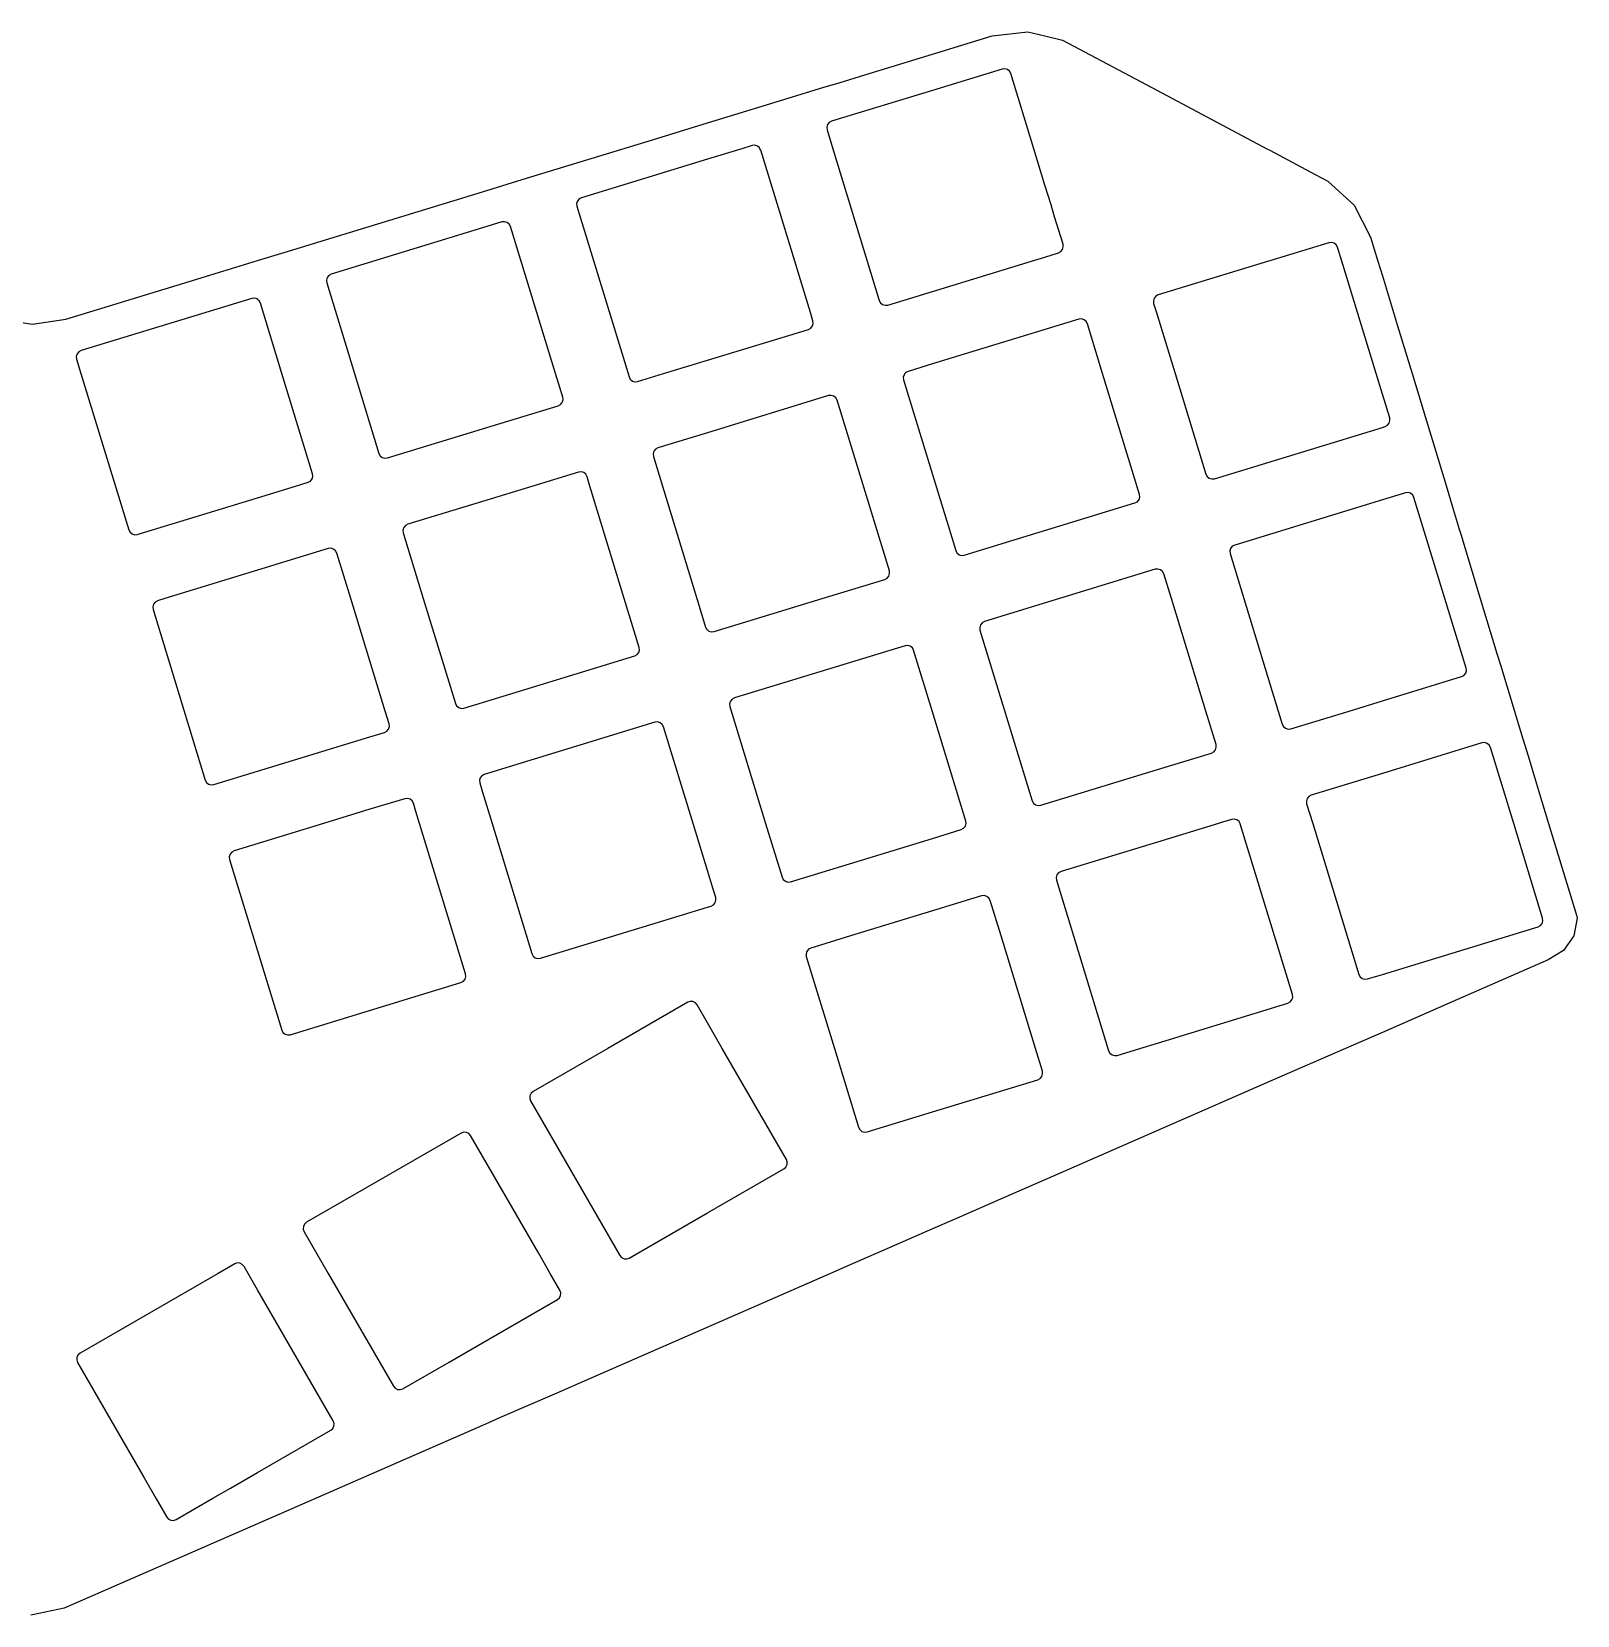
# Model space of a CAD drawing. Extents: x -113 to 112, y 59 to 174.
# Drawn here: x -0.9 to 111.6, y 58.8 to 174.2 of the extents above; entities that cross this region are included whole.
import ezdxf

# ---------------------------------------------------------------- set-up
doc = ezdxf.new("R2010")
doc.units = 0

msp = doc.modelspace()

# ---------------------------------------------------------------- linework, layer by layer
at = {"layer": 'Layer 1'}
for p, q in [((64.664266, 172.514508), (69.013265, 173.844224)), ((69.013265, 173.844224), (69.014143, 173.844327)), ((69.014143, 173.844327), (71.601263, 174.153222)), ((71.601263, 174.153222), (72.85626, 173.851113)), ((72.85626, 173.851113), (74.135267, 173.543222)), ((74.135267, 173.543222), (81.048261, 169.867662)), ((60.867761, 171.353723), (64.664266, 172.514508)), ((57.945104, 170.460176), (60.054296, 171.10502)), ((60.054296, 171.10502), (60.867761, 171.353723)), ((69.751266, 171.429224), (64.664268, 169.873907)), ((69.945266, 171.449224), (69.751266, 171.429224)), ((70.132263, 171.393224), (69.945266, 171.449224)), ((70.283264, 171.269223), (70.132263, 171.393224)), ((70.376264, 171.097222), (70.283264, 171.269223)), ((72.047323, 165.630223), (70.376264, 171.097222)), ((51.707761, 168.553224), (56.686479, 170.075372)), ((56.686479, 170.075372), (57.945104, 170.460176)), ((64.664268, 169.873907), (57.319267, 167.628226)), ((81.048261, 169.867662), (89.018049, 165.630223)), ((48.280263, 167.505288), (51.707761, 168.553224)), ((44.289762, 166.285222), (48.280263, 167.505288)), ((57.024265, 167.385228), (56.968265, 167.198228)), ((57.147266, 167.536226), (57.024265, 167.385228)), ((57.319267, 167.628226), (57.147266, 167.536226)), ((35.111764, 163.479222), (44.289762, 166.285222)), ((56.968265, 167.198228), (56.987265, 167.004228)), ((56.987265, 167.004228), (57.407355, 165.630227)), ((50.782001, 165.630232), (48.280265, 164.865344)), ((51.534269, 165.860234), (50.782007, 165.630234)), ((51.728269, 165.879234), (51.534269, 165.860234)), ((51.91527, 165.823234), (51.728269, 165.879234)), ((52.066271, 165.699234), (51.91527, 165.823234)), ((52.103391, 165.630234), (52.066271, 165.699234)), ((52.158261, 165.528233), (52.103391, 165.630234)), ((54.631726, 157.438233), (52.158261, 165.528233)), ((57.407355, 165.630227), (59.912005, 157.438226)), ((72.85626, 162.983709), (72.047323, 165.630223)), ((89.018049, 165.630223), (89.240263, 165.512075)), ((89.240263, 165.512075), (92.540296, 163.757486)), ((48.280265, 164.865344), (39.102264, 162.059233)), ((31.896265, 162.496137), (35.111764, 163.479222)), ((73.299314, 161.534223), (72.85626, 162.983709)), ((92.540296, 163.757486), (93.464262, 163.266221)), ((93.464262, 163.266221), (95.387266, 161.506223)), ((17.521263, 158.101224), (31.896265, 162.496137)), ((38.806266, 161.815236), (38.750266, 161.628236)), ((38.750266, 161.628236), (38.770266, 161.434235)), ((38.930263, 161.966233), (38.806266, 161.815236)), ((39.102264, 162.059233), (38.930263, 161.966233)), ((73.565731, 160.662656), (73.299314, 161.534223)), ((95.387266, 161.506223), (96.576414, 159.189874)), ((38.770266, 161.434235), (42.495684, 149.246236)), ((74.176266, 158.665227), (73.565731, 160.662656)), ((31.896273, 159.856076), (20.884272, 156.489232)), ((33.316271, 160.29023), (31.896273, 159.856076)), ((33.316416, 160.290246), (33.316271, 160.29023)), ((33.510271, 160.309236), (33.316416, 160.290246)), ((33.697271, 160.253236), (33.510271, 160.309236)), ((33.848272, 160.130234), (33.697271, 160.253236)), ((33.940263, 159.958223), (33.848263, 160.130223)), ((37.215383, 149.246225), (33.940263, 159.958223)), ((96.576414, 159.189874), (96.57726, 159.188174)), ((96.57726, 159.188174), (97.108266, 157.438174)), ((15.512264, 157.486974), (17.521263, 158.101224)), ((72.856262, 157.739151), (73.844268, 158.041226)), ((73.844268, 158.041226), (74.016265, 158.133226)), ((74.016265, 158.133226), (74.140266, 158.284227)), ((74.140266, 158.284227), (74.196266, 158.471227)), ((74.196266, 158.471227), (74.176266, 158.665227)), ((93.538268, 158.781172), (89.240264, 157.467085)), ((93.733267, 158.801172), (93.538268, 158.781172)), ((93.919264, 158.745172), (93.733267, 158.801172)), ((94.070265, 158.621176), (93.919264, 158.745172)), ((94.163265, 158.449175), (94.070265, 158.621176)), ((94.47237, 157.438173), (94.163265, 158.449175)), ((12.985631, 156.71446), (15.512264, 157.486974)), ((55.047249, 156.079175), (54.631726, 157.438233)), ((59.912005, 157.438226), (60.788264, 154.572229)), ((64.664268, 155.234501), (71.872024, 157.438225)), ((71.872024, 157.438225), (72.856262, 157.739151)), ((89.145694, 157.438175), (81.106265, 154.980175)), ((89.240264, 157.467085), (89.145694, 157.438175)), ((96.977016, 149.246176), (94.47237, 157.438173)), ((97.108266, 157.438174), (97.432264, 156.370383)), ((1.543263, 153.216222), (10.536763, 155.965722)), ((10.536763, 155.965722), (12.985631, 156.71446)), ((20.589271, 156.246235), (20.532271, 156.059234)), ((20.532271, 156.059234), (20.552271, 155.865234)), ((20.552271, 155.865234), (22.575985, 149.246235)), ((20.712271, 156.397232), (20.589271, 156.246235)), ((20.884272, 156.489232), (20.712271, 156.397232)), ((55.778199, 153.688443), (55.047249, 156.079175)), ((97.432264, 156.370383), (98.53726, 152.728675)), ((15.0983, 154.720224), (2.6663, 150.919225)), ((15.2923, 154.740224), (15.0983, 154.720224)), ((15.479311, 154.683223), (15.292311, 154.740223)), ((15.512311, 154.656343), (15.479311, 154.683223)), ((15.630311, 154.560223), (15.512311, 154.656343)), ((60.788264, 154.572229), (60.880264, 154.400228)), ((61.412265, 154.240227), (64.664268, 155.234501)), ((80.811261, 154.737173), (80.755261, 154.550173)), ((80.935261, 154.888174), (80.811261, 154.737173)), ((81.04826, 154.948974), (80.935261, 154.888174)), ((81.10626, 154.980174), (81.04826, 154.948974)), ((15.723311, 154.388222), (15.630311, 154.560223)), ((17.295443, 149.246224), (15.723311, 154.388222)), ((55.959263, 153.096234), (55.778199, 153.688443)), ((60.880264, 154.400228), (61.032264, 154.277227)), ((61.032264, 154.277227), (61.218265, 154.221227)), ((61.218265, 154.221227), (61.412265, 154.240227)), ((80.755261, 154.550173), (80.775261, 154.356172)), ((80.775261, 154.356172), (80.956246, 153.764055)), ((80.956246, 153.764055), (81.048256, 153.463033)), ((81.048256, 153.463033), (82.337197, 149.246176)), ((-3.284377, 153.215868), (-0.871737, 152.847222)), ((-0.871737, 152.847222), (1.543263, 153.216222)), ((48.280264, 150.224937), (55.627265, 152.471233)), ((55.627265, 152.471233), (55.799265, 152.564233)), ((55.799265, 152.564233), (55.922263, 152.715234)), ((55.922263, 152.715234), (55.978263, 152.901234)), ((55.978263, 152.901234), (55.959263, 153.096234)), ((75.321264, 153.212224), (64.664266, 149.953916)), ((75.515276, 153.231219), (75.321276, 153.212219)), ((75.702272, 153.175219), (75.515276, 153.231219)), ((75.853273, 153.051222), (75.702272, 153.175219)), ((75.945273, 152.88022), (75.853273, 153.051222)), ((77.056342, 149.246222), (75.945273, 152.88022)), ((98.53726, 152.728723), (99.593813, 149.246225)), ((2.3713, 150.676228), (2.3153, 150.489228)), ((2.3153, 150.489228), (2.3343, 150.295227)), ((2.3343, 150.295227), (2.655025, 149.246228)), ((2.4953, 150.827225), (2.3713, 150.676228)), ((2.6663, 150.919225), (2.4953, 150.827225)), ((45.079199, 149.246235), (48.280264, 150.224937)), ((2.655025, 149.246228), (6.1353, 137.863223)), ((19.524312, 141.956223), (17.295443, 149.246224)), ((22.575985, 149.246235), (24.353271, 143.433233)), ((37.741272, 147.526233), (37.215383, 149.246225)), ((42.495684, 149.246236), (42.570264, 149.002232)), ((42.570264, 149.002232), (42.663264, 148.831235)), ((42.663264, 148.831235), (42.814265, 148.707234)), ((43.195265, 148.670234), (45.079199, 149.246235)), ((62.594264, 149.167222), (62.537264, 148.981221)), ((62.537264, 148.981221), (62.557264, 148.786222)), ((62.658614, 149.246222), (62.594264, 149.167222)), ((62.717264, 149.318222), (62.658614, 149.246222)), ((62.889265, 149.411222), (62.717264, 149.318222)), ((64.664266, 149.953916), (62.889265, 149.411222)), ((79.746268, 140.448219), (77.056342, 149.246222)), ((82.337197, 149.246176), (84.575257, 141.924173)), ((97.432262, 147.757196), (96.977016, 149.246176)), ((99.593813, 149.246225), (100.88294, 144.99711)), ((42.814265, 148.707234), (43.001265, 148.651234)), ((43.001265, 148.651234), (43.195265, 148.670234)), ((57.297255, 147.661223), (57.103254, 147.642223)), ((57.484255, 147.605223), (57.297255, 147.661223)), ((62.557264, 148.786222), (64.664266, 141.89482)), ((97.96426, 146.017174), (97.432262, 147.757196)), ((31.896274, 145.216672), (37.40927, 146.902234)), ((37.40927, 146.902234), (37.581271, 146.994234)), ((37.581271, 146.994234), (37.704272, 147.145233)), ((37.704272, 147.145233), (37.761272, 147.332233)), ((37.761272, 147.332233), (37.741272, 147.526233)), ((57.103254, 147.642223), (48.280256, 144.94465)), ((57.635256, 147.482222), (57.484255, 147.605223)), ((57.728256, 147.310223), (57.635256, 147.482222)), ((61.52826, 134.878222), (57.728256, 147.310223)), ((97.432257, 145.332024), (97.632254, 145.393174)), ((97.632254, 145.393174), (97.804259, 145.485174)), ((97.804259, 145.485174), (97.92726, 145.636175)), ((97.92726, 145.636175), (97.98326, 145.823173)), ((97.98326, 145.823173), (97.96426, 146.017174)), ((24.977273, 143.101233), (31.896274, 145.216672)), ((48.280256, 144.94465), (44.671255, 143.841224)), ((85.200255, 141.592173), (97.432257, 145.332024)), ((100.88294, 144.99711), (101.07176, 144.374723)), ((101.07176, 144.374723), (102.13794, 140.860944)), ((24.353271, 143.433233), (24.445271, 143.261234)), ((24.445271, 143.261234), (24.596272, 143.137233)), ((24.596272, 143.137233), (24.783273, 143.081233)), ((24.783273, 143.081233), (24.977273, 143.101233)), ((44.376257, 143.598225), (44.320257, 143.411225)), ((44.320257, 143.411225), (44.339257, 143.217224)), ((44.339257, 143.217224), (45.00058, 141.054224)), ((44.499254, 143.749224), (44.376257, 143.598225)), ((44.671255, 143.841224), (44.499254, 143.749224)), ((19.543312, 141.762222), (19.524312, 141.956223)), ((38.886265, 142.072222), (35.556676, 141.054222)), ((39.080266, 142.092222), (38.886265, 142.072222)), ((39.267266, 142.036222), (39.080266, 142.092222)), ((39.418267, 141.912221), (39.267266, 142.036222)), ((39.510267, 141.74022), (39.418267, 141.912221)), ((64.664266, 141.89482), (66.358266, 136.354222)), ((84.575257, 141.924173), (84.668257, 141.752174)), ((15.512301, 140.207089), (18.283039, 141.054224)), ((18.283039, 141.054224), (19.192299, 141.332224)), ((19.192299, 141.332224), (19.193499, 141.332861)), ((19.193499, 141.332861), (19.363314, 141.424221)), ((19.363314, 141.424221), (19.487312, 141.575222)), ((19.487312, 141.575222), (19.543312, 141.762222)), ((35.556673, 141.054223), (31.896265, 139.935077)), ((39.720007, 141.054221), (39.510267, 141.74022)), ((42.224657, 132.862222), (39.720007, 141.054221)), ((45.00058, 141.054224), (47.50523, 132.862225)), ((84.668257, 141.752174), (84.819258, 141.629173)), ((84.819258, 141.629173), (85.006254, 141.573173)), ((85.006254, 141.573173), (85.200255, 141.592173)), ((102.13794, 140.860944), (102.51406, 139.621402)), ((6.7603, 137.531223), (15.512301, 140.207089)), ((31.896265, 139.935077), (26.454263, 138.271222)), ((66.982263, 136.022222), (79.41427, 139.82322)), ((79.41427, 139.82322), (79.586267, 139.91622)), ((79.586267, 139.91622), (79.709268, 140.067221)), ((79.709268, 140.067221), (79.766268, 140.254219)), ((79.766268, 140.254219), (79.746268, 140.448219)), ((97.432271, 140.051792), (86.676267, 136.763218)), ((99.108273, 140.564218), (97.432271, 140.051792)), ((99.30227, 140.583218), (99.108273, 140.564218)), ((99.48927, 140.527218), (99.30227, 140.583218)), ((99.64027, 140.404219), (99.48927, 140.527218)), ((99.73227, 140.232218), (99.64027, 140.404219)), ((101.9856, 132.862219), (99.73227, 140.232218)), ((102.51406, 139.621402), (103.03176, 137.915223)), ((6.1353, 137.863223), (6.2283, 137.691222)), ((6.2283, 137.691222), (6.3793, 137.568223)), ((6.3793, 137.568223), (6.5663, 137.512223)), ((6.5663, 137.512223), (6.7603, 137.531223)), ((26.158264, 138.028221), (26.102264, 137.841223)), ((26.102264, 137.841223), (26.122264, 137.647223)), ((26.122264, 137.647223), (27.585247, 132.862223)), ((26.282262, 138.179222), (26.158264, 138.028221)), ((26.454263, 138.271222), (26.282262, 138.179222)), ((103.03176, 137.915223), (103.14204, 137.551782)), ((103.14204, 137.551782), (104.56497, 132.862224)), ((20.668255, 136.503218), (15.512255, 134.926805)), ((20.673255, 136.503704), (20.668255, 136.503218)), ((20.862296, 136.522224), (20.673255, 136.503704)), ((21.049297, 136.466224), (20.862296, 136.522224)), ((21.200298, 136.342223), (21.049297, 136.466224)), ((21.292298, 136.171224), (21.200298, 136.342223)), ((22.304003, 132.862224), (21.292298, 136.171224)), ((66.358266, 136.354222), (66.450266, 136.183223)), ((66.450266, 136.183223), (66.601267, 136.059222)), ((86.381268, 136.519217), (86.325268, 136.333217)), ((86.325268, 136.333217), (86.344268, 136.139216)), ((86.344268, 136.139216), (87.267471, 133.11967)), ((86.504269, 136.671218), (86.381268, 136.519217)), ((86.676267, 136.763218), (86.504269, 136.671218)), ((66.601267, 136.059222), (66.788271, 136.003222)), ((66.788271, 136.003222), (66.982263, 136.022222)), ((80.891265, 134.994233), (73.91809, 132.862233)), ((81.048263, 135.010423), (80.891265, 134.994233)), ((81.085263, 135.014223), (81.048263, 135.010423)), ((81.27126, 134.957223), (81.085263, 135.014223)), ((15.512255, 134.926805), (8.759569, 132.862219)), ((56.643419, 132.862225), (61.19626, 134.254223)), ((61.196263, 134.254222), (61.368264, 134.346222)), ((61.368264, 134.346222), (61.49226, 134.497221)), ((61.49226, 134.497221), (61.54826, 134.684221)), ((61.54826, 134.684221), (61.52826, 134.878222)), ((81.42326, 134.834224), (81.27126, 134.957223)), ((81.51526, 134.662223), (81.42326, 134.834224)), ((82.065599, 132.862224), (81.51526, 134.662223)), ((8.236254, 132.702219), (8.064254, 132.609219)), ((8.759569, 132.862219), (8.236254, 132.702219)), ((24.808651, 124.670223), (22.304003, 132.862224)), ((27.585247, 132.862223), (29.923265, 125.215222)), ((43.311266, 129.308221), (42.224657, 132.862222)), ((47.50523, 132.862225), (48.140259, 130.785224)), ((48.764261, 130.453224), (56.643419, 132.862225)), ((73.91809, 132.862233), (68.459266, 131.193232)), ((84.570245, 124.670223), (82.065599, 132.862224)), ((87.267481, 133.119671), (87.346191, 132.862219)), ((87.346191, 132.862219), (89.850845, 124.670218)), ((103.53327, 127.800218), (101.9856, 132.862219)), ((104.56497, 132.862224), (105.77776, 128.865223)), ((7.941254, 132.458218), (7.885254, 132.271218)), ((7.885254, 132.271218), (7.904254, 132.077218)), ((7.904254, 132.077218), (11.705254, 119.645218)), ((8.064254, 132.609219), (7.941254, 132.458218)), ((48.140259, 130.785224), (48.233259, 130.613224)), ((48.233259, 130.613224), (48.280259, 130.574624)), ((48.280259, 130.574624), (48.38426, 130.489224)), ((48.38426, 130.489224), (48.57026, 130.433224)), ((48.57026, 130.433224), (48.764261, 130.453224)), ((68.163267, 130.950223), (68.107257, 130.763223)), ((68.107257, 130.763223), (68.127267, 130.569223)), ((68.127267, 130.569223), (71.92727, 118.137223)), ((68.28726, 131.101223), (68.163267, 130.950223)), ((68.459266, 131.193232), (68.287262, 131.101232)), ((43.330266, 129.114221), (43.311266, 129.308221)), ((62.673295, 129.424223), (50.241296, 125.623223)), ((62.867295, 129.444223), (62.673295, 129.424223)), ((63.054296, 129.388223), (62.867295, 129.444223)), ((63.2053, 129.264223), (63.054296, 129.388223)), ((63.2973, 129.092223), (63.2053, 129.264223)), ((31.896268, 125.295669), (42.979268, 128.684221)), ((42.979268, 128.684221), (43.151265, 128.776221)), ((43.151265, 128.776221), (43.274266, 128.927221)), ((43.274266, 128.927221), (43.330266, 129.114221)), ((64.664304, 124.621151), (63.2973, 129.092223)), ((105.77776, 128.865223), (106.02835, 128.039357)), ((106.02835, 128.039357), (107.49449, 123.207266)), ((97.432271, 125.411849), (103.20127, 127.175218)), ((103.20127, 127.175218), (103.37327, 127.268218)), ((103.37327, 127.268218), (103.49727, 127.419218)), ((103.49727, 127.419218), (103.55327, 127.606218)), ((103.55327, 127.606218), (103.53327, 127.800218)), ((25.093298, 123.739223), (24.808651, 124.670223)), ((29.923265, 125.215222), (30.015265, 125.043221)), ((30.015265, 125.043221), (30.166266, 124.920222)), ((30.166266, 124.920222), (30.353266, 124.864221)), ((30.353266, 124.864221), (30.547267, 124.883221)), ((30.547267, 124.883221), (31.896268, 125.295669)), ((49.946267, 125.380223), (49.889267, 125.193223)), ((49.889267, 125.193223), (49.909267, 124.999222)), ((49.909267, 124.999222), (52.514501, 116.478223)), ((50.069268, 125.531223), (49.946267, 125.380223)), ((50.241296, 125.623223), (50.069299, 125.531223)), ((67.098302, 116.660223), (64.664304, 124.621151)), ((85.316263, 122.230223), (84.570245, 124.670223)), ((89.850845, 124.670218), (90.145271, 123.707218)), ((90.769269, 123.375218), (95.005963, 124.670218)), ((95.005963, 124.670218), (97.432271, 125.411849)), ((25.057298, 123.358223), (25.113298, 123.545223)), ((25.113298, 123.545223), (25.093298, 123.739223)), ((44.4553, 123.855223), (32.0233, 120.054223)), ((44.6493, 123.874223), (44.4553, 123.855223)), ((44.8363, 123.818223), (44.6493, 123.874223)), ((44.987301, 123.695223), (44.8363, 123.818223)), ((45.080301, 123.523223), (44.987301, 123.695223)), ((47.234262, 116.478222), (45.080301, 123.523223)), ((90.145271, 123.707218), (90.237271, 123.535218)), ((90.237271, 123.535218), (90.388272, 123.411218)), ((15.512298, 120.286403), (23.704297, 122.791052)), ((23.704297, 122.791052), (24.761296, 123.114223)), ((24.761296, 123.114223), (24.933297, 123.207223)), ((24.933297, 123.207223), (25.057298, 123.358223)), ((90.388272, 123.411218), (90.575269, 123.355218)), ((90.575269, 123.355218), (90.769269, 123.375218)), ((104.67826, 122.346223), (97.432264, 120.130807)), ((104.87226, 122.366223), (104.67826, 122.346223)), ((105.05926, 122.309223), (104.87226, 122.366223)), ((105.21026, 122.186223), (105.05926, 122.309223)), ((107.49449, 123.207266), (107.6624, 122.653866)), ((107.6624, 122.653866), (108.04292, 121.399765)), ((81.04826, 120.402817), (84.984265, 121.606223)), ((84.984265, 121.606223), (85.156262, 121.698222)), ((85.156262, 121.698222), (85.279263, 121.849222)), ((85.279263, 121.849222), (85.335263, 122.036223)), ((85.335263, 122.036223), (85.316263, 122.230223)), ((105.30226, 122.014222), (105.21026, 122.186223)), ((106.99485, 116.478223), (105.30226, 122.014222)), ((108.04292, 121.399765), (108.6559, 119.379507)), ((12.329297, 119.313223), (15.512298, 120.286403)), ((31.896302, 119.985153), (31.852302, 119.961223)), ((32.0233, 120.054223), (31.896302, 119.985153)), ((72.552266, 117.805223), (81.04826, 120.402817)), ((97.432264, 120.130807), (92.246259, 118.545222)), ((11.705254, 119.645218), (11.797254, 119.474218)), ((11.797297, 119.474223), (11.948297, 119.350223)), ((11.948297, 119.350223), (12.135297, 119.294223)), ((12.135297, 119.294223), (12.329297, 119.313223)), ((31.728301, 119.810223), (31.672301, 119.624223)), ((31.672301, 119.624223), (31.691301, 119.429223)), ((31.691301, 119.429223), (31.896303, 118.758726)), ((31.852302, 119.961223), (31.728301, 119.810223)), ((108.6559, 119.379507), (108.80876, 118.875723)), ((108.80876, 118.875723), (109.53612, 116.478223)), ((26.238298, 118.285223), (23.704297, 117.510469)), ((26.432298, 118.304223), (26.238298, 118.285223)), ((26.619296, 118.248223), (26.432298, 118.304223)), ((26.770297, 118.125223), (26.619296, 118.248223)), ((26.862297, 117.953223), (26.770297, 118.125223)), ((27.047341, 117.348), (26.862297, 117.953223)), ((31.896299, 118.758725), (32.593549, 116.478222)), ((71.92727, 118.137223), (72.02026, 117.965223)), ((72.02026, 117.965223), (72.171261, 117.842223)), ((72.171261, 117.842223), (72.358265, 117.785223)), ((72.358265, 117.785223), (72.552266, 117.805223)), ((91.951261, 118.302222), (91.894261, 118.115222)), ((91.894261, 118.115222), (91.914261, 117.921222)), ((91.914266, 117.921223), (92.355451, 116.478223)), ((92.074262, 118.453222), (91.951261, 118.302222)), ((92.246259, 118.545222), (92.074262, 118.453222)), ((23.7043, 117.510469), (20.328112, 116.478222)), ((27.313269, 116.478222), (27.047341, 117.348)), ((67.117062, 116.478223), (67.098302, 116.660223)), ((85.868146, 116.595234), (85.485334, 116.478223)), ((86.460257, 116.776223), (85.868139, 116.595234)), ((86.654257, 116.796223), (86.460257, 116.776223)), ((86.841253, 116.740223), (86.654257, 116.796223)), ((86.992254, 116.616223), (86.841253, 116.740223)), ((87.066874, 116.478223), (86.992254, 116.616223)), ((20.328112, 116.478222), (13.8063, 114.484223)), ((30.663298, 105.521223), (27.313269, 116.478222)), ((32.593549, 116.478222), (35.492299, 106.997223)), ((48.280301, 113.056924), (47.234262, 116.478222)), ((52.514501, 116.478223), (53.710264, 112.567223)), ((54.334265, 112.235223), (64.664266, 115.39355)), ((64.664266, 115.39355), (66.766263, 116.036223)), ((66.766263, 116.036223), (66.938261, 116.128223)), ((66.938261, 116.128223), (67.061262, 116.279223)), ((67.061262, 116.279223), (67.118262, 116.466223)), ((67.118262, 116.466223), (67.117062, 116.478223)), ((85.485334, 116.478223), (81.048261, 115.121976)), ((87.085264, 116.444223), (87.066874, 116.478223)), ((90.885275, 104.012224), (87.085264, 116.444223)), ((92.355451, 116.478223), (95.715261, 105.489223)), ((109.10326, 109.582223), (106.99485, 116.478223)), ((109.53612, 116.478223), (111.55899, 109.810552)), ((13.5103, 114.241223), (13.4543, 114.054223)), ((13.6343, 114.392223), (13.5103, 114.241223)), ((13.8063, 114.484223), (13.6343, 114.392223)), ((81.048261, 115.121976), (74.028265, 112.976223)), ((13.4543, 114.054223), (13.4743, 113.860223)), ((13.4743, 113.860223), (17.275299, 101.428223)), ((48.700239, 111.683433), (48.280301, 113.056924)), ((53.710264, 112.567223), (53.802264, 112.395223)), ((53.802264, 112.395223), (53.953265, 112.272223)), ((53.953265, 112.272223), (54.140265, 112.216223)), ((54.140265, 112.216223), (54.334265, 112.235223)), ((73.733266, 112.732222), (73.677266, 112.545222)), ((73.677266, 112.545222), (73.696266, 112.351223)), ((73.696266, 112.351223), (74.939109, 108.286222)), ((73.85626, 112.883223), (73.733266, 112.732222)), ((74.028265, 112.976223), (73.85626, 112.883223)), ((48.881298, 111.091222), (48.700239, 111.683433)), ((48.844298, 110.710222), (48.900298, 110.897223)), ((48.900298, 110.897223), (48.881298, 111.091222)), ((67.678232, 111.034465), (64.664262, 110.112963)), ((68.243257, 111.207218), (67.678232, 111.034465)), ((68.437257, 111.226218), (68.243257, 111.207218)), ((68.624261, 111.170218), (68.437257, 111.226218)), ((68.775262, 111.047217), (68.624261, 111.170218)), ((68.867252, 110.875217), (68.775262, 111.047217)), ((69.658868, 108.286222), (68.867295, 110.875222)), ((44.149107, 109.121248), (48.280298, 110.383999)), ((48.280298, 110.383999), (48.549299, 110.466222)), ((48.549299, 110.466222), (48.720297, 110.559222)), ((48.720297, 110.559222), (48.844298, 110.710222)), ((64.664262, 110.112963), (58.689493, 108.286217)), ((111.55899, 109.810552), (111.62829, 109.582223)), ((36.117296, 106.666223), (44.149107, 109.121248)), ((97.432261, 105.4914), (108.77126, 108.958223)), ((108.77126, 108.958223), (108.94326, 109.050223)), ((108.94326, 109.050223), (109.06626, 109.201223)), ((109.06626, 109.201223), (109.12326, 109.388222)), ((109.12326, 109.388222), (109.10326, 109.582223)), ((111.62829, 109.582223), (111.36529, 108.303223)), ((55.639261, 107.314218), (55.51526, 107.162218)), ((55.811258, 107.406218), (55.639261, 107.314218)), ((58.689493, 108.286217), (55.811258, 107.406218)), ((72.163514, 100.094222), (69.658868, 108.286222)), ((74.939109, 108.286222), (77.443763, 100.094222)), ((111.36529, 108.303223), (110.61829, 107.232222)), ((35.492299, 106.997223), (35.585299, 106.826222)), ((35.585299, 106.826222), (35.7363, 106.702223)), ((35.7363, 106.702223), (35.922297, 106.646223)), ((35.922297, 106.646223), (36.117296, 106.666223)), ((55.51526, 107.162218), (55.45926, 106.976218)), ((55.45926, 106.976218), (55.47926, 106.782217)), ((55.47926, 106.782217), (57.524067, 100.094217)), ((109.50929, 106.543222), (102.12929, 103.318723)), ((110.61829, 107.232222), (109.50929, 106.543222)), ((30.331298, 104.897223), (30.503299, 104.989223)), ((30.503299, 104.989223), (30.626298, 105.140223)), ((30.626298, 105.140223), (30.682298, 105.327223)), ((30.682298, 105.327223), (30.663298, 105.521223)), ((95.715261, 105.489223), (95.807261, 105.317223)), ((95.807261, 105.317223), (95.958262, 105.194223)), ((95.958262, 105.194223), (96.145258, 105.137223)), ((96.145258, 105.137223), (96.339259, 105.157223)), ((96.339259, 105.157223), (97.432261, 105.4914)), ((17.899299, 101.096223), (30.331298, 104.897223)), ((90.849275, 103.632224), (90.905275, 103.818224)), ((90.905275, 103.818224), (90.885275, 104.012224)), ((46.844298, 103.453223), (41.02651, 100.094222)), ((47.029299, 103.516223), (46.844298, 103.453223)), ((47.224299, 103.503223), (47.029299, 103.516223)), ((47.399298, 103.417223), (47.224299, 103.503223)), ((47.527296, 103.270223), (47.399298, 103.417223)), ((48.280298, 101.966027), (47.527296, 103.270223)), ((81.048272, 100.482134), (90.553277, 103.388224)), ((90.553277, 103.388224), (90.725274, 103.480224)), ((90.725274, 103.480224), (90.849275, 103.632224)), ((102.12929, 103.318723), (97.432294, 101.266596)), ((49.361017, 100.094222), (48.280298, 101.966027)), ((17.275299, 101.428223), (17.367299, 101.256223)), ((17.367299, 101.256223), (17.518298, 101.133223)), ((17.518298, 101.133223), (17.705299, 101.076223)), ((17.705299, 101.076223), (17.899299, 101.096223)), ((79.779527, 100.094223), (81.048272, 100.482134)), ((95.700826, 100.510116), (94.748914, 100.094222)), ((97.432294, 101.266596), (95.700826, 100.510116)), ((41.02651, 100.094222), (35.586298, 96.953223)), ((54.027296, 92.012223), (49.361017, 100.094222)), ((57.524067, 100.094217), (59.280258, 94.350218)), ((72.668295, 98.443222), (72.163514, 100.094222)), ((77.443763, 100.094222), (77.497273, 99.919223)), ((77.497273, 99.919223), (77.589273, 99.747222)), ((77.589273, 99.747222), (77.741273, 99.624223)), ((77.741273, 99.624223), (77.927278, 99.568223)), ((77.927278, 99.568223), (78.12127, 99.587223)), ((78.12127, 99.587223), (79.779527, 100.094223)), ((94.748914, 100.094222), (89.387296, 97.751723)), ((72.508294, 97.911223), (72.631295, 98.062222)), ((72.631295, 98.062222), (72.687295, 98.249222)), ((72.687295, 98.249222), (72.668295, 98.443222)), ((35.586298, 96.953223), (35.439299, 96.824224)), ((64.664262, 95.473172), (72.336297, 97.818223)), ((72.336297, 97.818223), (72.508294, 97.911223)), ((89.387296, 97.751723), (73.419301, 90.775066)), ((35.353299, 96.649223), (35.340299, 96.455222)), ((35.340299, 96.455222), (35.403299, 96.270223)), ((35.439299, 96.824224), (35.353299, 96.649223)), ((35.403299, 96.270223), (41.903299, 85.012223)), ((59.90426, 94.018218), (64.664262, 95.473172)), ((30.347298, 93.928223), (19.088297, 87.428223)), ((30.531298, 93.991223), (30.347298, 93.928223)), ((30.726298, 93.978223), (30.531298, 93.991223)), ((30.901299, 93.892223), (30.726298, 93.978223)), ((31.030298, 93.745223), (30.901299, 93.892223)), ((31.8963, 92.245311), (31.030298, 93.745223)), ((59.280258, 94.350218), (59.372258, 94.178219)), ((59.372258, 94.178219), (59.523259, 94.054218)), ((59.523259, 94.054218), (59.71026, 93.998218)), ((59.71026, 93.998218), (59.90426, 94.018218)), ((33.830057, 88.896037), (31.8963, 92.245311)), ((48.280297, 88.116752), (53.844297, 91.329223)), ((53.844297, 91.329223), (53.991296, 91.457223)), ((53.991296, 91.457223), (54.077296, 91.632222)), ((54.090296, 91.827224), (54.027296, 92.012223)), ((54.077296, 91.632222), (54.090296, 91.827224)), ((73.419301, 90.775066), (70.001912, 89.281957)), ((35.965479, 85.19749), (33.830057, 88.896037)), ((70.001912, 89.281957), (66.255795, 87.645223)), ((42.586297, 84.829222), (48.280297, 88.116751)), ((18.855297, 87.124222), (18.843297, 86.930222)), ((18.843297, 86.930222), (18.905297, 86.745222)), ((18.942297, 87.299221), (18.855297, 87.124222)), ((18.905297, 86.745222), (20.657607, 83.71022)), ((19.088297, 87.428223), (18.942297, 87.299221)), ((64.664296, 86.949897), (61.910714, 85.746858)), ((66.255795, 87.645223), (64.664296, 86.949897)), ((61.910714, 85.746858), (58.504048, 84.258485)), ((13.849298, 84.403223), (12.649022, 83.710222)), ((14.034298, 84.466223), (13.849298, 84.403223)), ((14.228298, 84.453223), (14.034298, 84.466223)), ((14.403298, 84.367223), (14.228298, 84.453223)), ((14.532298, 84.220224), (14.403298, 84.367223)), ((14.826756, 83.710221), (14.532298, 84.220224)), ((36.824179, 83.710221), (35.965479, 85.19749)), ((41.903299, 85.012223), (42.032296, 84.865222)), ((42.032296, 84.865222), (42.207296, 84.779222)), ((42.207296, 84.779222), (42.401296, 84.766222)), ((42.401296, 84.766222), (42.586297, 84.829222)), ((58.504048, 84.258485), (57.249162, 83.710221)), ((12.649022, 83.710222), (2.591298, 77.903222)), ((15.512299, 82.522863), (14.826756, 83.710221)), ((20.657607, 83.71022), (25.405297, 75.487221)), ((37.530299, 82.487221), (36.82418, 83.71022)), ((57.249162, 83.710221), (39.691262, 76.039174)), ((21.032297, 72.962224), (15.512299, 82.522863)), ((37.347299, 81.804222), (37.493299, 81.932221)), ((37.493299, 81.932221), (37.580299, 82.107224)), ((37.592299, 82.302223), (37.530299, 82.487221)), ((37.580299, 82.107224), (37.592299, 82.302223)), ((31.896299, 78.657272), (37.347299, 81.804222)), ((29.465997, 77.254223), (31.896299, 78.657272)), ((2.358298, 77.599221), (2.345298, 77.405221)), ((2.345298, 77.405221), (2.407298, 77.220224)), ((2.444298, 77.774224), (2.358298, 77.599221)), ((2.591298, 77.903222), (2.444298, 77.774224)), ((2.407298, 77.220224), (7.257287, 68.820043)), ((26.088296, 75.304222), (29.465997, 77.254223)), ((25.405297, 75.487221), (25.534297, 75.340222)), ((25.534297, 75.340222), (25.709296, 75.254222)), ((25.709296, 75.254222), (25.904296, 75.241222)), ((25.904296, 75.241222), (26.088296, 75.304222)), ((39.691262, 76.039174), (37.138234, 74.923757)), ((37.138234, 74.923757), (33.140813, 73.177293)), ((21.095298, 72.777226), (21.032298, 72.962227)), ((21.082298, 72.582226), (21.095298, 72.777226)), ((32.337263, 72.826223), (31.896265, 72.633554)), ((33.140813, 73.177293), (32.337263, 72.826223)), ((31.896265, 72.633554), (15.512264, 65.475457)), ((15.512299, 69.197819), (20.849299, 72.279225)), ((20.849299, 72.279225), (20.996298, 72.407227)), ((20.996298, 72.407227), (21.082298, 72.582226)), ((7.257287, 68.820043), (8.119769, 67.326223)), ((13.534761, 68.056053), (15.512299, 69.197819)), ((8.119769, 67.326223), (8.907298, 65.962224)), ((9.591298, 65.779225), (12.270702, 67.326226)), ((12.270702, 67.326226), (13.534761, 68.056053)), ((8.907298, 65.962224), (9.036298, 65.815225)), ((9.036298, 65.815225), (9.211298, 65.729225)), ((9.406298, 65.716225), (9.591298, 65.779225)), ((15.512264, 65.475457), (7.320264, 61.896409)), ((9.211298, 65.729225), (9.406298, 65.716225)), ((7.320264, 61.896409), (1.428263, 59.322225)), ((-0.871737, 58.829774), (-0.995737, 58.803224)), ((1.428263, 59.322225), (-0.871737, 58.829774))]:
    msp.add_line(p, q, dxfattribs=at)

doc.saveas('drawing.dxf')
